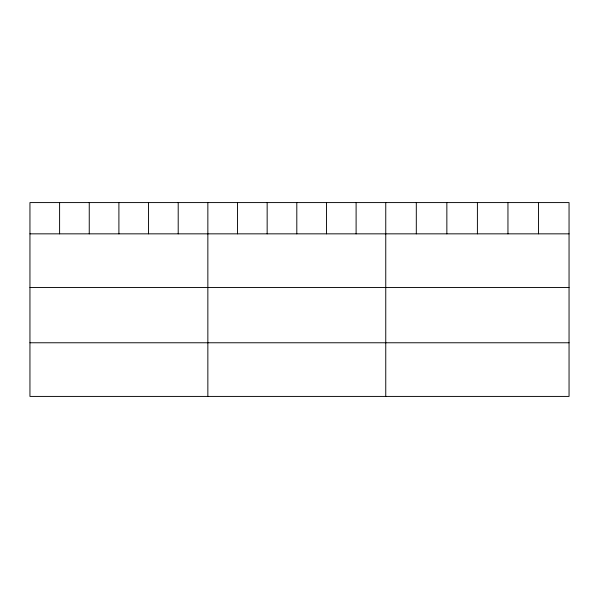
<?xml version="1.0" encoding="UTF-8"?>
<svg xmlns="http://www.w3.org/2000/svg" width="599" height="599" viewBox="0 0 599 599"><rect width="100%" height="100%" fill="white"/><g stroke="black" fill="none" stroke-linecap="round" stroke-linejoin="round"><path stroke-width="0.9" d="M569.05 233.842L569.05 396.418L29.95 396.418L29.95 202.582L569.05 202.582L569.05 233.842L29.95 233.842M29.95 287.49L569.05 287.49M29.95 342.77L569.05 342.77M538.501 202.582L538.501 233.842M507.952 202.582L507.952 233.842M477.403 202.582L477.403 233.842M446.854 202.582L446.854 233.842M416.305 202.582L416.305 233.842M385.756 202.582L385.756 396.418M356.106 202.582L356.106 233.842M326.455 202.582L326.455 233.842M296.805 202.582L296.805 233.842M267.154 202.582L267.154 233.842M237.504 202.582L237.504 233.842M207.853 202.582L207.853 396.418M178.203 202.582L178.203 233.842M148.552 202.582L148.552 233.842M118.902 202.582L118.902 233.842M89.251 202.582L89.251 233.842M59.6 202.582L59.6 233.842"/></g></svg>
